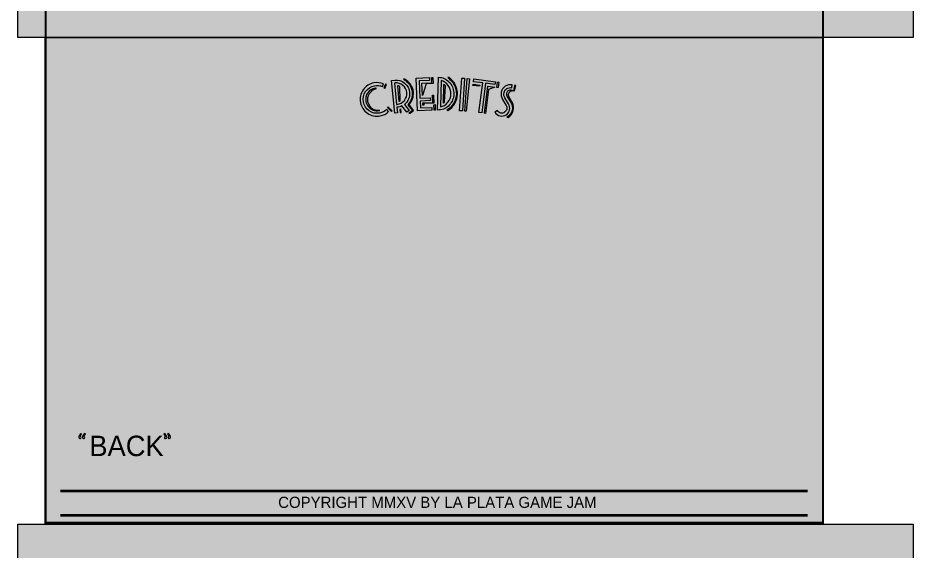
# Model space of a CAD drawing. Header units: inches. Extents: x -2890 to 3787, y -2621 to 618.
# Drawn here: x -45 to 1428, y -1744 to -868 of the extents above; entities that cross this region are included whole.
import ezdxf

# ---------------------------------------------------------------- set-up
doc = ezdxf.new("R2010")
doc.units = ezdxf.units.IN
doc.header["$MEASUREMENT"] = 0
for name, color, linetype in [('Capa 1', 7, 'Continuous'), ('Capa 2', 7, 'Continuous'), ('Capa 4', 7, 'Continuous')]:
    doc.layers.add(name, color=color, linetype=linetype)
picture_1 = doc.add_image_def('image1.png', size_in_pixel=(2633, 1985))

# ---------------------------------------------------------------- blocks, each defined once
blk = doc.blocks.new('block 15')
at = {"layer": 'Capa 1', "lineweight": 0}
for points in [[(58.5, -1556.5), (59.4, -1557.7), (58.7, -1559.4), (57.1, -1559.4), (54.7, -1559.4), (53.6, -1555.4), (58.6, -1550.8), (58.6, -1550.8), (59.9, -1551.9), (59.9, -1551.9), (57.8, -1554.1), (57.8, -1555.6), (58.5, -1556.5)], [(64.6, -1556.5), (65.5, -1557.7), (64.8, -1559.4), (63.2, -1559.4), (60.9, -1559.4), (59.8, -1555.4), (64.7, -1550.8), (64.7, -1550.8), (66, -1551.9), (66, -1551.9), (63.9, -1554.1), (63.9, -1555.6), (64.6, -1556.5)]]:
    blk.add_open_spline(points, degree=3, knots=[0, 0, 0, 0, 1, 1, 1, 2, 2, 2, 3, 3, 3, 4, 4, 4, 4], dxfattribs=at)
blk = doc.blocks.new('block 16')
at = {"layer": 'Capa 1', "lineweight": 0}
for points in [[(195.2, -1551.9), (195.2, -1551.9), (196.5, -1550.8), (196.5, -1550.8), (201.4, -1555.4), (200.3, -1559.4), (198, -1559.4), (196.4, -1559.4), (195.7, -1557.7), (196.6, -1556.5), (197.3, -1555.6), (197.3, -1554.1), (195.2, -1551.9)], [(201.3, -1551.9), (201.3, -1551.9), (202.6, -1550.8), (202.6, -1550.8), (207.6, -1555.4), (206.5, -1559.4), (204.1, -1559.4), (202.5, -1559.4), (201.8, -1557.7), (202.7, -1556.5), (203.4, -1555.6), (203.4, -1554.1), (201.3, -1551.9)]]:
    blk.add_open_spline(points, degree=3, knots=[0, 0, 0, 0, 1, 1, 1, 2, 2, 2, 3, 3, 3, 4, 4, 4, 4], dxfattribs=at)
blk = doc.blocks.new('block 14')
at = {"layer": 'Capa 1'}
for name in ['block 15', 'block 16']:
    blk.add_blockref(name, (0, 0), dxfattribs=at)
at = {"layer": 'Capa 1', "color": 18, "true_color": 0x000000, "insert": (72.5, -1588.6), "char_height": 33.622, "attachment_point": 7}
blk.add_mtext('\\fTheSerif ExtraLight|b0|i0|c0|p34;\\W1;BACK', dxfattribs=at)
blk = doc.blocks.new('block 27')
at = {"layer": 'Capa 1', "color": 18, "lineweight": 35, "true_color": 0x000000}
for points in [[(25, -1645.5), (1254, -1645.5)], [(25, -1685.5), (1254, -1685.5)]]:
    blk.add_lwpolyline(points, dxfattribs=at)
at = {"layer": 'Capa 1', "color": 18, "true_color": 0x000000, "insert": (383.3, -1673.6), "char_height": 18.408, "attachment_point": 7}
blk.add_mtext('\\fTheSerif Regular|b0|i0|c0|p34;\\W1;COPYRIGHT MMXV BY LA PLATA GAME JAM', dxfattribs=at)

msp = doc.modelspace()

# ---------------------------------------------------------------- hatches: boundary and pattern name
at = {"layer": 'Capa 1', "true_color": 0x5d5d5d}
h = msp.add_hatch(color=251, dxfattribs=at)
h.dxf.hatch_style = 2
h.paths.add_polyline_path([(1428, -900), (-45, -900), (-45, -800), (1428, -800)])
at = {"layer": 'Capa 1', "true_color": 0xbd0500}
h = msp.add_hatch(color=12, dxfattribs=at)
h.dxf.hatch_style = 2
edge = h.paths.add_edge_path()
edge.add_spline(control_points=[(597.8, -1001), (599.3, -997.5), (599.9, -993.8), (599.5, -990), (598.9, -983.9), (596.2, -978.8), (591.4, -974.9), (586.6, -971), (581.1, -969.4), (575, -970), (575, -970), (569.5, -970.6), (569.5, -970.6), (569.5, -970.6), (575, -1024), (575, -1024), (575, -1024), (579.6, -1023.5), (579.6, -1023.5), (579.6, -1023.5), (578.7, -1014.5), (578.7, -1014.5), (578.9, -1014.5), (579.2, -1014.5), (579.6, -1014.5), (582.1, -1014.2), (584.6, -1013.5), (587, -1012.3), (587, -1012.3), (595, -1022.8), (595, -1022.8), (595, -1022.8), (598.8, -1020), (598.8, -1020), (598.8, -1020), (591, -1009.8), (591, -1009.8), (594, -1007.5), (596.2, -1004.6), (597.8, -1001)], knot_values=[0, 0, 0, 0, 1, 1, 1, 2, 2, 2, 3, 3, 3, 4, 4, 4, 5, 5, 5, 6, 6, 6, 7, 7, 7, 8, 8, 8, 9, 9, 9, 10, 10, 10, 11, 11, 11, 12, 12, 12, 13, 13, 13, 13], degree=3, periodic=1)
edge = h.paths.add_edge_path()
edge.add_spline(control_points=[(579.1, -1009.8), (579.1, -1009.8), (578.2, -1009.8), (578.2, -1009.8), (578.2, -1009.8), (574.6, -974.7), (574.6, -974.7), (574.6, -974.7), (575.5, -974.6), (575.5, -974.6), (580.3, -974.1), (584.6, -975.5), (588.4, -978.6), (592.2, -981.6), (594.4, -985.6), (594.9, -990.5), (595.3, -995.3), (594, -999.5), (591, -1003.3), (587.8, -1007.1), (583.9, -1009.3), (579.1, -1009.8)], knot_values=[0, 0, 0, 0, 1, 1, 1, 2, 2, 2, 3, 3, 3, 4, 4, 4, 5, 5, 5, 6, 6, 6, 7, 7, 7, 7], degree=3, periodic=1)
h = msp.add_hatch(color=12, dxfattribs=at)
h.dxf.hatch_style = 2
h.paths.add_polyline_path([(636.1, -1019.4), (612.6, -1020.4), (610.5, -966.7), (632.1, -965.8), (632.2, -970.5), (615.5, -971.1), (616.6, -999.6), (633.5, -998.9), (633.7, -1003.6), (616.8, -1004.3), (617.2, -1015.5), (635.9, -1014.8)])
h = msp.add_hatch(color=12, dxfattribs=at)
h.dxf.hatch_style = 2
edge = h.paths.add_edge_path()
edge.add_spline(control_points=[(666, -974.6), (661.5, -969.1), (656, -966.1), (649.3, -965.4), (649.3, -965.4), (646.8, -965.2), (646.8, -965.2), (646.8, -965.2), (645.6, -1019.2), (645.6, -1019.2), (645.6, -1019.2), (648, -1019), (648, -1019), (654.8, -1018.7), (660.5, -1015.9), (665.2, -1010.6), (669.7, -1005.5), (672.1, -999.6), (672.2, -992.8), (672.4, -986), (670.3, -980), (666, -974.6)], knot_values=[0, 0, 0, 0, 1, 1, 1, 2, 2, 2, 3, 3, 3, 4, 4, 4, 5, 5, 5, 6, 6, 6, 7, 7, 7, 7], degree=3, periodic=1)
edge = h.paths.add_edge_path()
edge.add_spline(control_points=[(662.5, -1006.4), (659.3, -1010.5), (655.2, -1013), (650.3, -1014), (650.3, -1014), (651.3, -970.6), (651.3, -970.6), (656.2, -971.8), (660.1, -974.5), (663.1, -978.8), (666.1, -983), (667.6, -987.7), (667.5, -992.7), (667.4, -997.8), (665.7, -1002.3), (662.5, -1006.4)], knot_values=[0, 0, 0, 0, 1, 1, 1, 2, 2, 2, 3, 3, 3, 4, 4, 4, 5, 5, 5, 5], degree=3, periodic=1)
h = msp.add_hatch(color=12, dxfattribs=at)
h.dxf.hatch_style = 2
h.paths.add_polyline_path([(686.3, -1020.6), (681.6, -1020.3), (685.5, -966.6), (690.1, -966.9)])
h = msp.add_hatch(color=12, dxfattribs=at)
h.dxf.hatch_style = 2
h.paths.add_polyline_path([(740, -977.1), (724.6, -975.1), (718.2, -1023.8), (713.6, -1023.2), (720, -974.5), (704.6, -972.5), (705.2, -967.9), (740.6, -972.5)])
h = msp.add_hatch(color=12, dxfattribs=at)
h.dxf.hatch_style = 2
edge = h.paths.add_edge_path()
edge.add_spline(control_points=[(565, -1021.5), (561.1, -1025.4), (556.4, -1027.8), (550.9, -1028.8), (543.5, -1030.1), (536.6, -1028.7), (530.3, -1024.3), (524, -1020), (520.2, -1014.1), (518.8, -1006.7), (517.4, -999.2), (518.9, -992.3), (523.2, -986), (527.5, -979.7), (533.5, -975.8), (540.9, -974.4), (546.3, -973.5), (551.5, -974), (556.7, -976.2), (556.7, -976.2), (554.9, -980.6), (554.9, -980.6), (550.7, -978.8), (546.4, -978.3), (541.8, -979.2), (535.6, -980.3), (530.7, -983.5), (527.1, -988.7), (523.5, -993.9), (522.3, -999.6), (523.4, -1005.8), (524.6, -1012), (527.8, -1016.9), (533, -1020.4), (538.2, -1024), (543.9, -1025.2), (550.1, -1024.1), (554.6, -1023.3), (558.5, -1021.3), (561.8, -1018.1), (561.8, -1018.1), (565, -1021.5), (565, -1021.5)], knot_values=[0, 0, 0, 0, 1, 1, 1, 2, 2, 2, 3, 3, 3, 4, 4, 4, 5, 5, 5, 6, 6, 6, 7, 7, 7, 8, 8, 8, 9, 9, 9, 10, 10, 10, 11, 11, 11, 12, 12, 12, 13, 13, 13, 14, 14, 14, 14], degree=3, periodic=1)
h = msp.add_hatch(color=12, dxfattribs=at)
h.dxf.hatch_style = 2
edge = h.paths.add_edge_path()
edge.add_spline(control_points=[(764, -1018.5), (763.3, -1022), (761.4, -1024.7), (758.4, -1026.7), (755.4, -1028.7), (752.2, -1029.4), (748.7, -1028.7), (744.9, -1027.9), (742, -1025.8), (740, -1022.5), (740, -1022.5), (744.1, -1020.1), (744.1, -1020.1), (745.3, -1022.3), (747.2, -1023.6), (749.6, -1024.1), (751.8, -1024.5), (753.9, -1024.1), (755.8, -1022.8), (757.7, -1021.5), (758.9, -1019.8), (759.4, -1017.5), (759.8, -1015.4), (759.5, -1013.4), (758.4, -1011.5), (758.4, -1011.5), (752.5, -1001.6), (752.5, -1001.6), (750.2, -997.8), (749.5, -993.8), (750.3, -989.6), (751.2, -985.4), (753.4, -982.2), (756.9, -979.9), (760.4, -977.7), (764.3, -977), (768.5, -977.8), (768.5, -977.8), (767.6, -982.4), (767.6, -982.4), (764.6, -981.8), (761.9, -982.3), (759.5, -983.8), (757, -985.4), (755.5, -987.6), (754.9, -990.5), (754.3, -993.6), (754.8, -996.5), (756.4, -999.2), (756.4, -999.2), (762.4, -1009.1), (762.4, -1009.1), (764.2, -1012), (764.7, -1015.1), (764, -1018.5)], knot_values=[0, 0, 0, 0, 1, 1, 1, 2, 2, 2, 3, 3, 3, 4, 4, 4, 5, 5, 5, 6, 6, 6, 7, 7, 7, 8, 8, 8, 9, 9, 9, 10, 10, 10, 11, 11, 11, 12, 12, 12, 13, 13, 13, 14, 14, 14, 15, 15, 15, 16, 16, 16, 17, 17, 17, 18, 18, 18, 18], degree=3, periodic=1)
at = {"layer": 'Capa 1', "true_color": 0x5d5d5d}
h = msp.add_hatch(color=251, dxfattribs=at)
h.dxf.hatch_style = 2
h.paths.add_polyline_path([(1428, -1821), (-45, -1821), (-45, -1700), (1428, -1700)])
at = {"layer": 'Capa 2', "true_color": 0x1a1917}
h = msp.add_hatch(color=250, dxfattribs=at)
h.dxf.hatch_style = 2
h.paths.add_polyline_path([(1280, -1700), (0, -1700), (0, -900), (1280, -900)])

# ---------------------------------------------------------------- linework, layer by layer
at = {"layer": 'Capa 1', "lineweight": 0}
for points in [[(1428, -900), (-45, -900), (-45, -800), (1428, -800), (1428, -900)], [(636.1, -1019.4), (612.6, -1020.4), (610.5, -966.7), (632.1, -965.8), (632.2, -970.5), (615.5, -971.1), (616.6, -999.6), (633.5, -998.9), (633.7, -1003.6), (616.8, -1004.3), (617.2, -1015.5), (635.9, -1014.8), (636.1, -1019.4)], [(638.3, -975.7), (626.7, -976.1), (620.6, -995.1), (619.8, -975.1), (636.3, -974.5), (636, -965.6), (637.9, -965.6), (638.3, -975.7)], [(686.3, -1020.6), (681.6, -1020.3), (685.5, -966.6), (690.1, -966.9), (686.3, -1020.6)], [(698.2, -967.5), (692.5, -1021), (690.6, -1020.9), (694.4, -967.2), (698.2, -967.5)], [(740, -977.1), (724.6, -975.1), (718.2, -1023.8), (713.6, -1023.2), (720, -974.5), (704.6, -972.5), (705.2, -967.9), (740.6, -972.5), (740, -977.1)], [(714.8, -980.1), (703.8, -978.7), (704.1, -976.8), (715.1, -978.2), (714.8, -980.1)], [(740, -981.5), (729.6, -985.1), (724.4, -1024.6), (722.5, -1024.3), (728.3, -979.9), (740, -981.5)], [(745.1, -982.1), (743.2, -981.9), (744.4, -973), (746.3, -973.2), (745.1, -982.1)], [(639.5, -1007.7), (623.1, -1008.3), (623.2, -1011), (621.2, -1011), (621.1, -1007.2), (637.6, -1006.5), (637.1, -994.5), (639, -994.4), (639.5, -1007.7)], [(641.8, -1019.3), (639.9, -1019.3), (639.5, -1010.3), (641.4, -1010.2), (641.8, -1019.3)], [(1428, -1821), (-45, -1821), (-45, -1700), (1428, -1700), (1428, -1821)]]:
    msp.add_lwpolyline(points, dxfattribs=at)
for points, knots in [([(597.8, -1001), (599.3, -997.5), (599.9, -993.8), (599.5, -990), (598.9, -983.9), (596.2, -978.8), (591.4, -974.9), (586.6, -971), (581.1, -969.4), (575, -970), (575, -970), (569.5, -970.6), (569.5, -970.6), (569.5, -970.6), (575, -1024), (575, -1024), (575, -1024), (579.6, -1023.5), (579.6, -1023.5), (579.6, -1023.5), (578.7, -1014.5), (578.7, -1014.5), (578.9, -1014.5), (579.2, -1014.5), (579.6, -1014.5), (582.1, -1014.2), (584.6, -1013.5), (587, -1012.3), (587, -1012.3), (595, -1022.8), (595, -1022.8), (595, -1022.8), (598.8, -1020), (598.8, -1020), (598.8, -1020), (591, -1009.8), (591, -1009.8), (594, -1007.5), (596.2, -1004.6), (597.8, -1001)], [0, 0, 0, 0, 1, 1, 1, 2, 2, 2, 3, 3, 3, 4, 4, 4, 5, 5, 5, 6, 6, 6, 7, 7, 7, 8, 8, 8, 9, 9, 9, 10, 10, 10, 11, 11, 11, 12, 12, 12, 13, 13, 13, 13]), ([(605.7, -989.4), (606.1, -993.2), (605.6, -997), (604.4, -1000.6), (603.1, -1004.2), (601.2, -1007.4), (598.6, -1010.1), (598.6, -1010.1), (606.2, -1019.9), (606.2, -1019.9), (606.2, -1019.9), (600.2, -1024.4), (600.2, -1024.4), (600.2, -1024.4), (598.4, -1024.6), (598.4, -1024.6), (598.4, -1024.6), (604.2, -1020.1), (604.2, -1020.1), (604.2, -1020.1), (596.6, -1010.3), (596.6, -1010.3), (599.3, -1007.6), (601.2, -1004.4), (602.5, -1000.8), (603.8, -997.2), (604.2, -993.4), (603.8, -989.5), (603.3, -985), (601.8, -980.8), (599.1, -977), (596.5, -973.3), (593.2, -970.5), (589.3, -968.5), (589.3, -968.5), (591.2, -968.3), (591.2, -968.3), (595.2, -970.3), (598.4, -973.1), (601, -976.8), (603.6, -980.6), (605.2, -984.8), (605.7, -989.4)], [0, 0, 0, 0, 1, 1, 1, 2, 2, 2, 3, 3, 3, 4, 4, 4, 5, 5, 5, 6, 6, 6, 7, 7, 7, 8, 8, 8, 9, 9, 9, 10, 10, 10, 11, 11, 11, 12, 12, 12, 13, 13, 13, 14, 14, 14, 14]), ([(666, -974.6), (661.5, -969.1), (656, -966.1), (649.3, -965.4), (649.3, -965.4), (646.8, -965.2), (646.8, -965.2), (646.8, -965.2), (645.6, -1019.2), (645.6, -1019.2), (645.6, -1019.2), (648, -1019), (648, -1019), (654.8, -1018.7), (660.5, -1015.9), (665.2, -1010.6), (669.7, -1005.5), (672.1, -999.6), (672.2, -992.8), (672.4, -986), (670.3, -980), (666, -974.6)], [0, 0, 0, 0, 1, 1, 1, 2, 2, 2, 3, 3, 3, 4, 4, 4, 5, 5, 5, 6, 6, 6, 7, 7, 7, 7]), ([(662.5, -1006.4), (659.3, -1010.5), (655.2, -1013), (650.3, -1014), (650.3, -1014), (651.3, -970.6), (651.3, -970.6), (656.2, -971.8), (660.1, -974.5), (663.1, -978.8), (666.1, -983), (667.6, -987.7), (667.5, -992.7), (667.4, -997.8), (665.7, -1002.3), (662.5, -1006.4)], [0, 0, 0, 0, 1, 1, 1, 2, 2, 2, 3, 3, 3, 4, 4, 4, 5, 5, 5, 5]), ([(678.3, -993), (678.2, -998.5), (676.7, -1003.6), (673.9, -1008.4), (671.1, -1013.2), (667.3, -1016.9), (662.6, -1019.6), (662.6, -1019.6), (660.8, -1019.5), (660.8, -1019.5), (665.4, -1016.8), (669.2, -1013.1), (672, -1008.3), (674.9, -1003.6), (676.3, -998.4), (676.5, -992.9), (676.6, -987.5), (675.4, -982.3), (672.8, -977.4), (670.2, -972.6), (666.7, -968.7), (662.2, -965.7), (662.2, -965.7), (664.2, -965.8), (664.2, -965.8), (668.6, -968.7), (672.1, -972.6), (674.7, -977.5), (677.2, -982.4), (678.5, -987.5), (678.3, -993)], [0, 0, 0, 0, 1, 1, 1, 2, 2, 2, 3, 3, 3, 4, 4, 4, 5, 5, 5, 6, 6, 6, 7, 7, 7, 8, 8, 8, 9, 9, 9, 10, 10, 10, 10]), ([(565, -1021.5), (561.1, -1025.4), (556.4, -1027.8), (550.9, -1028.8), (543.5, -1030.1), (536.6, -1028.7), (530.3, -1024.3), (524, -1020), (520.2, -1014.1), (518.8, -1006.7), (517.4, -999.2), (518.9, -992.3), (523.2, -986), (527.5, -979.7), (533.5, -975.8), (540.9, -974.4), (546.3, -973.5), (551.5, -974), (556.7, -976.2), (556.7, -976.2), (554.9, -980.6), (554.9, -980.6), (550.7, -978.8), (546.4, -978.3), (541.8, -979.2), (535.6, -980.3), (530.7, -983.5), (527.1, -988.7), (523.5, -993.9), (522.3, -999.6), (523.4, -1005.8), (524.6, -1012), (527.8, -1016.9), (533, -1020.4), (538.2, -1024), (543.9, -1025.2), (550.1, -1024.1), (554.6, -1023.3), (558.5, -1021.3), (561.8, -1018.1), (561.8, -1018.1), (565, -1021.5), (565, -1021.5)], [0, 0, 0, 0, 1, 1, 1, 2, 2, 2, 3, 3, 3, 4, 4, 4, 5, 5, 5, 6, 6, 6, 7, 7, 7, 8, 8, 8, 9, 9, 9, 10, 10, 10, 11, 11, 11, 12, 12, 12, 13, 13, 13, 14, 14, 14, 14]), ([(545.1, -983.8), (540.2, -984.9), (536.5, -987.6), (533.8, -991.8), (531, -995.9), (530.1, -1000.5), (531, -1005.4), (532.2, -1011.5), (535.6, -1016), (541.3, -1018.8), (544.2, -1019.8), (547.2, -1020.2), (550.3, -1019.8), (550.3, -1019.8), (549.3, -1019.9), (549.3, -1019.9), (546, -1020.5), (542.7, -1020.3), (539.5, -1019.1), (536.4, -1018), (533.8, -1016.2), (531.7, -1013.7), (529.6, -1011.2), (528.2, -1008.3), (527.6, -1005), (526.7, -1000), (527.7, -995.3), (530.6, -991), (533.6, -986.8), (537.5, -984.2), (542.6, -983.3), (542.8, -983.2), (543.6, -983.4), (545.1, -983.8)], [0, 0, 0, 0, 1, 1, 1, 2, 2, 2, 3, 3, 3, 4, 4, 4, 5, 5, 5, 6, 6, 6, 7, 7, 7, 8, 8, 8, 9, 9, 9, 10, 10, 10, 11, 11, 11, 11]), ([(561.5, -977.1), (561.5, -977.1), (558.8, -983.4), (558.8, -983.4), (558.2, -983.2), (557.7, -983), (557.3, -982.8), (557.3, -982.8), (560, -976.4), (560, -976.4), (560, -976.4), (561.5, -977.1), (561.5, -977.1)], [0, 0, 0, 0, 1, 1, 1, 2, 2, 2, 3, 3, 3, 4, 4, 4, 4]), ([(579.1, -1009.8), (579.1, -1009.8), (578.2, -1009.8), (578.2, -1009.8), (578.2, -1009.8), (574.6, -974.7), (574.6, -974.7), (574.6, -974.7), (575.5, -974.6), (575.5, -974.6), (580.3, -974.1), (584.6, -975.5), (588.4, -978.6), (592.2, -981.6), (594.4, -985.6), (594.9, -990.5), (595.3, -995.3), (594, -999.5), (591, -1003.3), (587.8, -1007.1), (583.9, -1009.3), (579.1, -1009.8)], [0, 0, 0, 0, 1, 1, 1, 2, 2, 2, 3, 3, 3, 4, 4, 4, 5, 5, 5, 6, 6, 6, 7, 7, 7, 7]), ([(583.7, -980.4), (583.7, -980.4), (583.9, -1003.9), (583.9, -1003.9), (583.7, -1004), (583.4, -1004.1), (583, -1004.3), (582.5, -1004.5), (582.2, -1004.6), (582, -1004.8), (582, -1004.8), (579.5, -979.1), (579.5, -979.1), (580.4, -979.2), (581.8, -979.7), (583.7, -980.4)], [0, 0, 0, 0, 1, 1, 1, 2, 2, 2, 3, 3, 3, 4, 4, 4, 5, 5, 5, 5]), ([(658.4, -979.2), (658.4, -979.2), (656.7, -1006.4), (656.7, -1006.4), (656.5, -1006.6), (656.2, -1006.8), (655.7, -1007.1), (655.3, -1007.4), (655, -1007.6), (654.8, -1007.8), (654.8, -1007.8), (655.5, -977), (655.5, -977), (656.3, -977.5), (657.3, -978.2), (658.4, -979.2)], [0, 0, 0, 0, 1, 1, 1, 2, 2, 2, 3, 3, 3, 4, 4, 4, 5, 5, 5, 5]), ([(764, -1018.5), (763.3, -1022), (761.4, -1024.7), (758.4, -1026.7), (755.4, -1028.7), (752.2, -1029.4), (748.7, -1028.7), (744.9, -1027.9), (742, -1025.8), (740, -1022.5), (740, -1022.5), (744.1, -1020.1), (744.1, -1020.1), (745.3, -1022.3), (747.2, -1023.6), (749.6, -1024.1), (751.8, -1024.5), (753.9, -1024.1), (755.8, -1022.8), (757.7, -1021.5), (758.9, -1019.8), (759.4, -1017.5), (759.8, -1015.4), (759.5, -1013.4), (758.4, -1011.5), (758.4, -1011.5), (752.5, -1001.6), (752.5, -1001.6), (750.2, -997.8), (749.5, -993.8), (750.3, -989.6), (751.2, -985.4), (753.4, -982.2), (756.9, -979.9), (760.4, -977.7), (764.3, -977), (768.5, -977.8), (768.5, -977.8), (767.6, -982.4), (767.6, -982.4), (764.6, -981.8), (761.9, -982.3), (759.5, -983.8), (757, -985.4), (755.5, -987.6), (754.9, -990.5), (754.3, -993.6), (754.8, -996.5), (756.4, -999.2), (756.4, -999.2), (762.4, -1009.1), (762.4, -1009.1), (764.2, -1012), (764.7, -1015.1), (764, -1018.5)], [0, 0, 0, 0, 1, 1, 1, 2, 2, 2, 3, 3, 3, 4, 4, 4, 5, 5, 5, 6, 6, 6, 7, 7, 7, 8, 8, 8, 9, 9, 9, 10, 10, 10, 11, 11, 11, 12, 12, 12, 13, 13, 13, 14, 14, 14, 15, 15, 15, 16, 16, 16, 17, 17, 17, 18, 18, 18, 18]), ([(770, -1019.7), (769, -1024.8), (766.1, -1028.7), (761.5, -1031.3), (761.5, -1031.3), (759.7, -1031), (759.7, -1031), (764.3, -1028.4), (767.1, -1024.5), (768.2, -1019.3), (769.1, -1014.9), (768.4, -1010.7), (766.1, -1006.9), (766.1, -1006.9), (760.2, -997.1), (760.2, -997.1), (759.1, -995.2), (758.7, -993.3), (759.1, -991.4), (759.5, -989.6), (760.4, -988.3), (761.8, -987.4), (763.2, -986.5), (764.8, -986.3), (766.6, -986.6), (766.6, -986.6), (768.7, -987), (768.7, -987), (768.7, -987), (768.6, -987.3), (768.6, -987.3), (765.1, -987.4), (763, -989.3), (762.3, -993), (762, -994.5), (762.3, -996), (763.2, -997.7), (763.2, -997.7), (768.6, -1007.4), (768.6, -1007.4), (770.5, -1010.9), (771, -1014.9), (770, -1019.7)], [0, 0, 0, 0, 1, 1, 1, 2, 2, 2, 3, 3, 3, 4, 4, 4, 5, 5, 5, 6, 6, 6, 7, 7, 7, 8, 8, 8, 9, 9, 9, 10, 10, 10, 11, 11, 11, 12, 12, 12, 13, 13, 13, 14, 14, 14, 14]), ([(772.3, -987.8), (771.7, -987.6), (771, -987.6), (770.4, -987.6), (770.4, -987.6), (772.2, -978.6), (772.2, -978.6), (772.2, -978.6), (774.1, -979), (774.1, -979), (774.1, -979), (772.3, -987.8), (772.3, -987.8)], [0, 0, 0, 0, 1, 1, 1, 2, 2, 2, 3, 3, 3, 4, 4, 4, 4]), ([(570.7, -1020.6), (570.7, -1020.6), (569.5, -1021.7), (569.5, -1021.7), (569.5, -1021.7), (563.2, -1015.1), (563.2, -1015.1), (563.8, -1014.7), (564.2, -1014.3), (564.4, -1014.1), (564.4, -1014.1), (570.7, -1020.6), (570.7, -1020.6)], [0, 0, 0, 0, 1, 1, 1, 2, 2, 2, 3, 3, 3, 4, 4, 4, 4]), ([(585.8, -1017.8), (585.7, -1017.8), (585.7, -1017.8), (585.6, -1017.8), (585.5, -1017.9), (585.4, -1017.9), (585.3, -1017.9), (585.3, -1017.9), (585.8, -1022.9), (585.8, -1022.9), (585.8, -1022.9), (583.9, -1023.1), (583.9, -1023.1), (583.9, -1023.1), (583.4, -1018.1), (583.4, -1018.1), (583.4, -1018.1), (585.6, -1017.5), (585.6, -1017.5), (585.6, -1017.5), (585.8, -1017.8), (585.8, -1017.8)], [0, 0, 0, 0, 1, 1, 1, 2, 2, 2, 3, 3, 3, 4, 4, 4, 5, 5, 5, 6, 6, 6, 7, 7, 7, 7])]:
    msp.add_open_spline(points, degree=3, knots=knots, dxfattribs=at)
at = {"layer": 'Capa 2', "lineweight": 0}
msp.add_lwpolyline([(1280, -1700), (0, -1700), (0, -900), (1280, -900), (1280, -1700)], dxfattribs=at)
at = {"layer": 'Capa 4', "lineweight": 0}
msp.add_lwpolyline([(1280, -1700), (0, -1700), (0, -900), (1280, -900), (1280, -1700)], dxfattribs=at)

# ---------------------------------------------------------------- block references
at = {"layer": 'Capa 1'}
for name in ['block 14', 'block 27']:
    msp.add_blockref(name, (0, 0), dxfattribs=at)

# ---------------------------------------------------------------- pictures from other files: only their frames are drawn
image = msp.add_image(picture_1, insert=(0.7, -1698.1), size_in_units=(1278.7, 964), dxfattribs=at)

doc.saveas('drawing.dxf')
